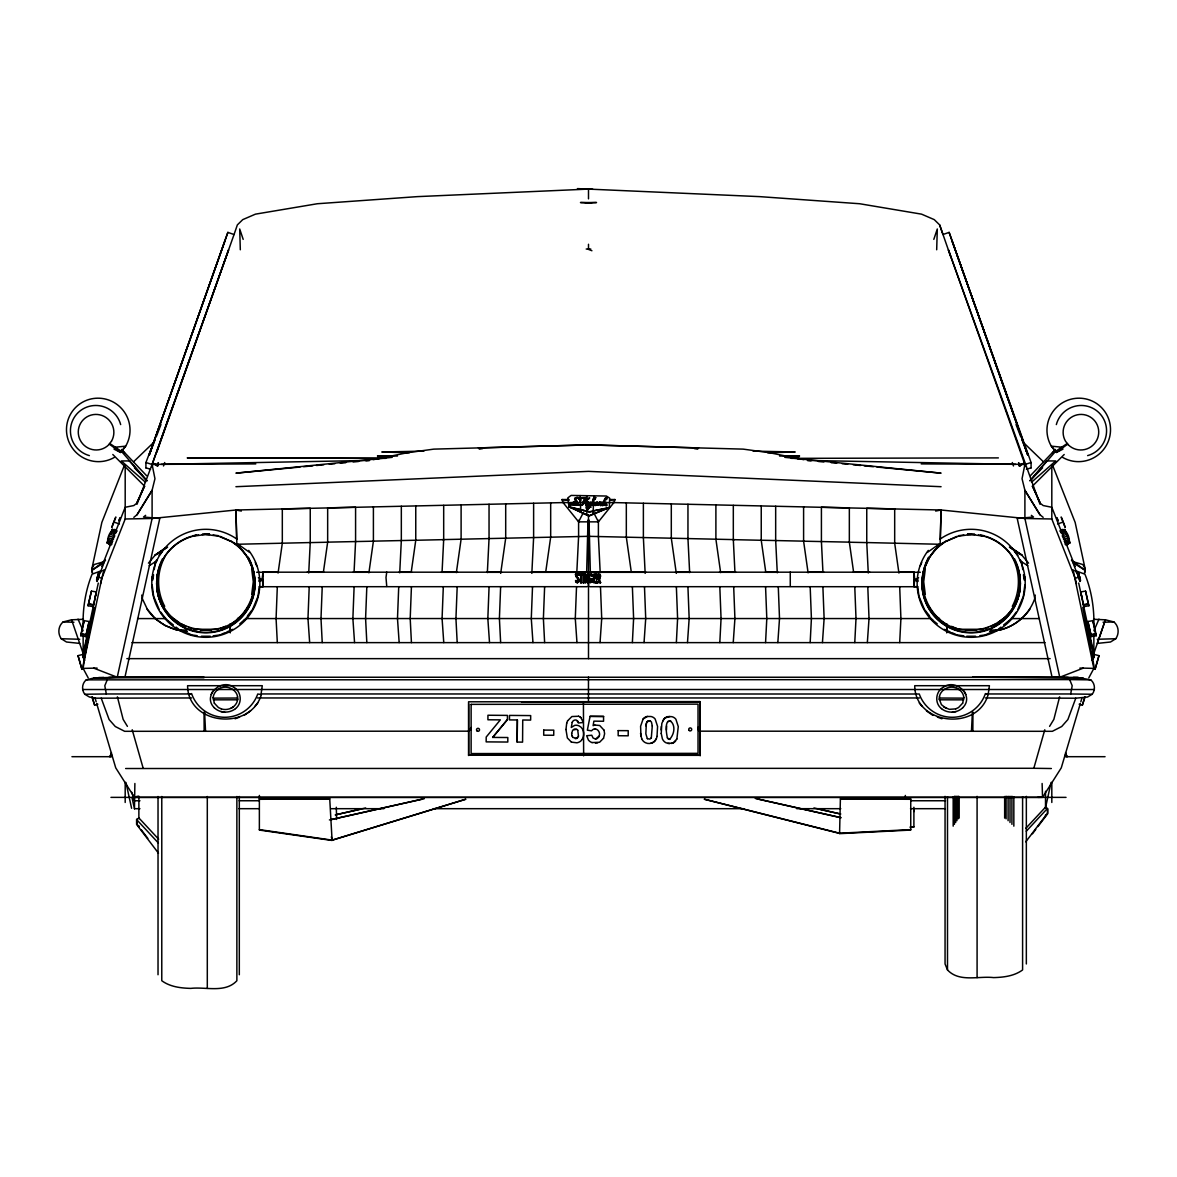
<?xml version="1.0" encoding="UTF-8"?>
<svg xmlns="http://www.w3.org/2000/svg" width="1177" height="1177" viewBox="0 0 1177 1177"><rect width="100%" height="100%" fill="white"/><g stroke="black" fill="none" stroke-linecap="round" stroke-linejoin="round"><path stroke-width="1.5" d="M230.265 632.888L230.28 624.369C252.805 611.069 261.5 580.055 248.229 557.148M468.564 755.207L468.564 701.801L699.888 701.58L700.035 755.296L468.564 755.207L700.035 755.296M468.726 755.531L468.726 703.905M588.426 577.466L588.471 572.066L588.5 586.69M699.874 754.987L699.888 701.58M946.735 631.725L946.735 624.369C924.195 611.084 915.5 580.055 928.771 557.148L926.019 563.93M588.456 701.507L588.471 677.158M972.952 712.114L972.849 731.182M1079.956 579.775L1079.942 581.482L1076.528 571.228L1079.618 578.407M103.929 569.742L100.516 583.821M507.419 719.588L507.449 715.395L487.94 715.248L487.925 719.78L500.328 719.868L486.204 737.037L486.16 741.878L507.802 742.04L507.817 737.523L492.663 737.42L507.419 719.588L492.663 737.42M517.189 742.098L517.365 719.956L509.464 719.912L509.494 715.41L530.68 715.587L530.636 720.089L522.735 720L522.573 742.143L517.174 742.069L517.38 719.986M598.24 737.758C602.462 732.991 595.842 725.326 591.501 730.829L587.352 730.181L590.074 716.337L603.58 716.44L603.551 721.251L593.899 721.148L593.09 725.694L594.812 725.061M618.19 730.593L618.175 735.728L628.194 735.802L628.224 730.667L618.205 730.623M587.132 495.694L586.823 515.158M590.104 503.285L590.207 502.035L590.677 503.285M972.393 712.114L971.466 731.182M575.524 580.555L576.289 580.555L575.641 581.997L577.333 582.924L579.158 580.982M578.393 575.259L579.158 574.965L578.393 575.259C577.627 571.448 574.508 576.642 577.775 577.951M579.57 574.832L582.468 574.141L581.409 575.126L582.453 575.126M579.555 575.126L579.57 574.141M580.644 582.777L581.423 582.497L580.644 582.777L580.644 574.832M582.468 574.141L579.555 574.435M583.101 574.141L583.836 574.141L583.101 574.141L583.101 582.777L583.851 582.497L583.101 582.777M584.969 582.497C586.19 584.366 583.836 575.788 584.954 574.141L586.882 577.304M584.969 582.777L584.954 574.141M587.47 582.777L588.206 582.497L587.47 582.777L585.705 576.083L587.455 581.129M587.47 578.893L585.705 574.141M587.455 574.141L587.455 579.172M591.678 579.305L590.677 579.584L591.678 579.305L591.678 581.556L589.927 581.276M592.414 579.216C589.191 577.701 593.37 578.804 592.414 581.556M591.678 576.2L592.414 575.906L591.148 575.067L589.912 575.656M593.399 582.144L596.283 582.777L593.502 582.674L593.399 574.494L596.253 574.141L596.239 575.126L594.135 575.126L596.239 575.126M594.135 577.539L596.253 577.539L594.135 577.539L594.135 582.085L596.283 581.791L594.135 582.085M596.253 576.833L594.135 577.127L596.253 576.833L596.253 577.833M596.253 574.141L593.385 574.788M597.269 582.777L598.004 582.497L597.269 582.777C594.768 579.628 597.739 570.065 600.505 575.862M599.314 577.216L598.004 579.378M598.004 574.832L599.637 575.067L598.004 574.832L598.004 579.673M598.858 579.82L598.004 582.777M599.887 577.804L599.402 578.966L600.226 576.995M599.784 582.777L600.564 582.497L599.784 582.777L598.858 579.525M840.393 798.859L839.569 833.654L910.748 830.065L910.748 798.859L840.393 798.859L910.748 799.301M588.014 520.072L586.661 572.287L600.682 572.611M940.305 539.316L941.07 510.009L612.128 502.55M1076.484 583.821L1075.16 578.26L1051.811 518.983L1024.902 518.483L941.07 510.009L940.129 544.274L866.758 542.553L866.758 508.258L894.682 508.905L894.682 543.2L898.934 573.067M936.686 249.774L937.289 228.985L933.817 239.372M134.884 783.485L134.458 808.879L132.133 798.138M277.316 586.69L276.08 618.572L277.316 642.598M309.213 586.69L307.977 618.572L309.654 642.598M322.233 586.69L320.997 618.558L322.233 642.598M354.115 586.69L352.879 618.558L354.557 642.598M366.827 586.69L365.591 618.558L366.827 642.598M411.435 586.69L410.199 618.558L411.435 642.598M443.758 642.598L442.081 618.543L443.317 586.69M457.191 642.598L455.94 618.543L457.191 586.69M489.073 586.69L487.837 618.558L489.514 642.598M500.637 586.676L499.401 618.558L500.637 642.598M532.519 586.676L531.283 618.558L532.96 642.598M544.627 586.676L543.391 618.558L544.627 642.598M646.335 723.208L645.849 733.845L647.35 738.685M667.403 737.95C661.062 707.936 682.572 724.032 669.669 739.391M666.462 730.049L666.623 726.032M308.727 572.978L310.242 542.553L310.242 508.258L282.318 508.905L282.318 543.2L278.066 573.067M354.071 571.948L355.586 541.508M399.724 572.758L401.328 540.537L401.328 506.242M442.081 571.86L443.685 539.64L443.685 505.345M487.352 572.566L489.043 538.551M531.842 573.346L533.622 537.536L533.622 503.256M576.818 572.331L578.598 536.521M632.373 642.598L633.609 618.528L632.373 586.676M676.363 642.598L677.599 618.528L676.363 586.676M719.809 642.598L721.06 618.543L719.809 586.69M765.565 642.598L766.801 618.543L765.565 586.69M810.173 642.598L811.409 618.543L810.173 586.69M854.767 642.598L856.003 618.543L854.767 586.69M899.684 642.598L900.92 618.543L899.684 586.69M661.239 733.492L661.812 723.458L663.813 719.118A6.944 6.93 -26.6 0 1 668.036 716.602L671.714 716.661A6.988 6.974 -26.6 0 1 675.907 719.279L678.276 726.621L676.878 739.053M661.121 729.946L661.312 726.459M191.571 697.961L96.794 698.182L89.452 697.034L84.773 694.253C81.434 689.854 81.904 683.41 86.23 679.865L93.763 678.026L204.004 677.172M569.035 506.743L588.897 516.1L609.392 507.493L589.294 511.745L569.035 506.743L588.912 515.747L609.392 507.493M565.975 729.505L566.696 723.193M580.717 512.392L580.187 495.576M593.12 510.936L609.362 507.846L609.657 498.136L606.376 496.032L571.11 495.429L567.785 497.9L569.021 507.096L589.294 511.745M592.899 514.481L594.091 495.826M939.305 699.212L939.496 696.284M963.845 697.461L962.668 703.169M570.521 504.977L569.565 504.33L571.419 503.05A12.447 12.285 2.9 0 1 575.391 502.461M573.14 502.447L575.435 502.035L571.228 502.976M579.775 504.609L577.819 505.227L581.806 505.11A2.589 2.545 2.9 0 0 583.174 504.153L583.792 502.682M578.701 498.357L578.525 499.063L579.099 498.445M583.512 503.55L584.101 501.593L587.558 498.827M585.69 504.653L584.498 501.726L586.249 503.874M584.719 499.313L585.763 497.533L582.247 497.812M585.69 504.521L587.249 507.184M587.956 502.005L588.471 502.432M589.294 504.536L588.117 504.065M594.047 504.653L591.766 504.962L592.208 503.991M594.944 498.916L594.841 499.386M593.164 504.992L594.267 504.83M597.651 503.153L595.547 504.992L596.15 502.8M598.975 504.948L597.548 505.065L598.343 502.932M599.829 502.932L599.623 502.064M600.255 502.358L602.271 502.402M601.167 505.139L601.006 503.933M599.814 503.682L601.447 502.829L600.55 504.021M603.021 505.566L603.992 503.918M604.316 503.241L603.845 503.933L604.787 502.653M604.448 504.374L604.934 505.374M606.184 503.756L604.698 503.727L605.316 504.83M606.258 499.754L606.493 499.019M606.788 505.316L605.581 505.021M600.035 642.598L601.712 618.528L600.476 586.676L777.968 586.705M644.04 642.598L645.717 618.528L644.481 586.676M687.486 642.598L689.163 618.543L687.927 586.69M733.242 642.598L734.919 618.543L733.683 586.69M777.835 642.598L779.512 618.543L778.277 586.69L917.707 586.72L919.002 596.401L924.401 609.289M822.443 642.598L824.121 618.543L822.885 586.69M867.346 642.598L869.023 618.543L867.787 586.69M1071.482 560.296L1084.811 570.095L1084.606 573.067L1085.135 568.859L1075.16 522.441L1052.473 464.944M600.432 576.539L600.505 575.568M220.246 536.418L230.412 541.082A49.213 49.184 0 0 1 230.412 626.267A49.169 49.14 0 0 1 156.703 583.674L158.145 570.786L156.673 581.747L157.497 588.147M578.481 736.199L577.73 730.196M922.43 579.687L922.003 583.674M251.701 594.473L253.29 581.732L251.701 568.991M925.299 568.991L923.71 581.732L925.299 594.473M1019.503 588.147L1020.327 581.762L1018.885 570.83L1020.327 583.674A49.169 49.14 0 0 1 946.573 626.282A49.213 49.184 0 0 1 946.588 541.096L956.754 536.418M928.771 606.361C951.855 648.939 1021.651 630.887 1020.327 581.747M913.955 586.529L914.706 579.349L913.955 572.184L263.045 572.184L263.045 586.69L259.293 586.705L257.998 596.401L252.599 609.289M152.171 585.101L153.672 596.356L159.072 609.245M152.863 579.937L153.554 574.759M154.246 569.594L155.29 561.812M83.361 655.618L84.45 647.615M571.669 733.521L572.699 730.093L576.612 729.299M582.335 739.215C584.925 734.845 583.924 728.107 578.996 725.841A7.239 7.224 -26.6 0 0 574.685 725.37L571.286 727.46L572.213 722.31M84.45 659.164L83.14 668.389L97.117 668.095M323.41 572.037L327.662 542.141L327.662 507.846M368.901 572.816L373.403 541.155L373.403 506.875M411.259 571.919L415.761 540.272L415.761 505.978M456.367 572.596L461.104 539.184L461.104 504.889M500.696 573.346L505.698 538.169L505.698 503.888M545.672 572.331L550.674 537.153L550.674 502.873M600.388 504.33L600.697 505.698M594.694 504.139L594.841 505.389M599.637 576.612L599.755 575.568M988.15 694.504L989.416 685.705L914.735 685.705C914.882 725.076 977.837 731.653 988.15 694.504L985.399 693.606A35.03 35.03 0 0 1 919.266 694.018L261.574 693.944C251.187 731.27 187.967 725.635 187.584 685.705L262.265 685.705L261 694.489L257.734 694.018A35.03 35.03 0 0 1 191.601 693.606L188.85 694.504M1034.612 598.416L1035.274 595.091M1018.649 594.488L1020.327 583.218M645.923 725.885L646.82 721.928M594.841 499.504L595.694 497.665M590.692 503.167L590.236 505.404M84.803 660.371L83.14 657.487L84.45 649.63L94.234 607.332L83.14 665.299L83.14 668.448L88.187 677.834M657.016 736.464L657.575 726.43L655.192 719.103A6.988 6.974 -26.6 0 0 651.013 716.513L647.335 716.455L643.128 719M588.471 503.138L583.174 501.976M597.636 503.285L597.298 502.358A1.574 1.56 2.9 0 0 596.15 502.917L595.797 503.3M599.77 502.917L599.784 501.961M582.895 503.682L583.527 501.034M587.455 504.08L587.411 504.977M233.487 687.074C220.776 678.143 202.194 696.004 214.332 707.774M80.713 635.712L84.185 620.676L89.099 621.515L86.333 634.624L85.627 636.566L80.713 635.712L84.185 620.676M88.054 605.743L91.438 591.104L96.352 591.943L93.674 604.654L92.954 606.596L88.054 605.743L91.438 591.104M85.627 636.566L89.099 621.515M575.509 574.773L575.641 573.876M592.296 582.1L592.414 581.276M575.126 498.886L575.803 497.989M605.89 503.653L605.817 502.814M84.45 647.63L98.294 583.071M105.518 560.296L92.189 570.095L92.394 573.067L91.865 568.859L101.84 522.441L124.527 464.944M84.45 659.208L101.84 578.26L125.189 519.042L125.189 464.959M589.162 575.656C589 573.14 593.267 573.788 592.399 576.2M100.884 571.11L104.988 560.061M108.799 677.378L117.244 677.246L152.098 518.483L152.098 490.294L154.952 478.715L152.098 464.385L228.573 249.907L152.098 464.474L145.919 462.532L150.597 450.291M606.538 502.991L606.17 503.888M606.435 503.535L606.096 502.358L604.772 502.77M1045.397 808.29L1051.061 782.484M576.274 574.773L577.318 573.523L578.393 574.626M607.052 498.857L607.023 497.591L605.831 497.65M213.169 697.475C213.655 692.267 218.142 688.177 223.174 687.339M237.68 699.197C237.004 706.803 228.206 711.246 221.32 708.892M578.407 580.982L577.333 582.218L576.289 581.114M593.605 499.328L593.076 501.49M97.382 578.407L100.472 571.228L97.058 581.482L97.044 579.775M95.131 596.886L96.352 591.943M1059.609 696.843L1053.856 719.382L1049.59 726.356M584.395 500.402L584.057 501.726L585.146 501.358M1098.98 655.648L1095.066 669.345L1098.98 655.648L1094.169 654.441L1092.697 659.282M604.625 501.064L605.213 498.783M592.237 502.27L592.811 500.107M603.845 503.933L604.625 500.931M790.282 586.411L790.253 572.066M98.118 577.348L97.735 578.569M591.693 581.276C588.721 585.587 588.765 571.316 591.678 575.656M600.226 577.274L600.432 576.244M98.074 575.009L99 574.317L98.677 575.362M96.617 580.055L98.647 572.934M97.573 576.715L97.765 578.54L99.324 573.111L97.147 580.688L97.367 579.908M97 578.701L97.235 577.936M97.294 577.686L97.191 577.981M98.956 574.435L97.941 575.421M97.411 577.304L97.044 578.554M604.301 500.048L603.095 504.374M584.38 500.519L584.734 499.195M125.63 768.522L1033.818 768.287L1044.793 729.769M98.353 576.45L98.588 575.715M98.427 576.186L99 574.347M589.324 506.301L589.912 504.153M96.558 580.217L98.677 572.861M97.382 577.407L97.75 578.51L99.251 573.361L98.427 573.743M97.279 580.246L97.485 579.525M592.252 502.152L591.192 505.492L593.296 505.374M97.382 577.363L97.117 578.231L97.956 577.936M97.662 578.893L97.956 577.848M98.25 576.789L97.485 577.054M1080.854 701.727L1081.854 698.329M1080.354 703.434L1061.271 767.86L1042.542 797.373L134.458 797.373L115.729 767.86L96.646 703.434M592.649 502.947L593.09 501.373M1079.147 704.214L1082.354 705.155L1084.87 696.71M1084.738 698.035L1082.354 705.155M587.308 507.552L586.882 506.507M593.591 499.46L593.826 498.621M582.703 504.3L582.909 503.565M986.149 693.959L1070.687 693.974L1072.188 685.735L1069.672 679.6L86.23 679.865M589.868 506.493L590.251 505.271M602.653 505.683L603.11 504.256M641.671 738.641A7.842 7.827 -26.6 0 0 645.437 742.702C650.278 745.203 656.369 741.834 657.001 736.434M1093.286 655.074L1105.424 619.808L1113.913 621.942C1118.856 626.135 1119.445 633.535 1115.752 638.743L1110.514 642.009L1097.302 643.407L1105.424 619.808L1093.507 619.279M227.867 232.384L149.111 455.146L227.867 232.384L234.046 234.517L237.357 224.895L242.742 219.628L255.438 214.155L317.349 203.739L417.32 196.633L588.5 189.1L759.68 196.633L859.651 203.739L921.562 214.155L934.258 219.628L939.643 224.895L951.045 257.586M163.5 465.989L164.706 462.532M263.045 572.184L262.294 577.598L263.045 586.529M386.747 572.066L385.997 577.48L386.747 586.411M234.046 234.517L156.776 452.233M112.006 755.207L110.005 756.679L111.462 752.603M939.467 696.284C940.864 690.002 947.691 686.235 953.841 687.324M592.796 500.225L594.076 497.621L595.694 497.783M588.824 507.684L589.324 506.184M566.711 723.222L567.564 720.81M113.713 521.985C106.872 540.537 120.937 504.418 113.713 521.985L119.377 523.971M111.491 544.716C102.517 546.334 111.212 523.809 116.876 530.856M119.348 519.954L120.025 517.777L118.73 520.94M1083.237 678.026L972.746 677.172L1077.514 677.422L1090.77 679.865C1095.096 683.41 1095.566 689.854 1092.227 694.253L1087.548 697.034L1075.778 698.196L1067.877 719.559L1061.713 726.518L1052.341 731.314L698.844 731.167M599.652 576.333L598.769 578.525M575.435 505.198L577.171 503.888M579.849 498.577L579.923 500.343M583.512 501.152L584.454 498.813M101.354 571.86L101.84 570.595M592.649 502.829L591.766 504.962M112.315 529.164L110.314 534.343M651.308 737.876L652.279 725.959M604.301 500.166L605.272 498.018M155.04 439.815L149.111 455.234L224.645 241.712M156.364 436.476L160.969 424.485M106.93 543.024L108.931 537.933L113.492 539.537M586.69 507.831L586.47 508.994L587.97 508.891M578.598 521.852L598.402 521.852L613.908 502.564L615.071 499.578L609.745 499.489M137.018 504.256L152.098 464.385L255.777 463.9M587.441 504.197L587.706 503.403M101.84 566.49L125.189 507.272L133.825 505.551L137.018 503.035M164.706 557.133C156.57 572.36 156.57 591.104 164.706 606.346M1012.294 606.346C1020.43 591.104 1020.43 572.36 1012.294 557.133M253.055 594.488C240.461 647.585 156.982 638.655 156.673 583.218M587.706 503.521L587.956 501.888M600.373 504.447L601.447 502.829M1017.928 609.245L1023.328 596.356L1024.829 585.101M600.991 504.05L601.638 502.873M920.37 565.696L921.723 562.488M110.005 756.679L111.418 753.368M603.521 738.317L604.61 733.771L604.051 730.196M1093.889 630.754L1098.98 619.131M589.294 507.787L589.883 506.375M1034.804 598.402C1029.507 614.159 1015.883 626.061 999.847 630.048M144.212 486.822L137.018 502.535L144.55 486.248M923.857 569.742L929.595 557.133M595.106 498.562L594.665 499.386M569.697 504.212L571.404 503.167A12.447 12.285 2.9 0 1 575.376 502.579L575.833 502.314M572.772 737.346L576.686 738.479L578.466 736.169M203.974 677.761L116.479 677.202L93.763 678.026M593.811 498.739L595.135 498.033M211.124 694.445L212.772 691.223M583.542 512.216L578.598 521.838L563.092 502.594L561.929 499.578L569.021 499.46M586.014 507.405L588.485 502.594L590.986 507.405M599.064 736.111L595.518 739.038L593.046 737.979L591.781 735.242L586.676 735.728L588.397 740.009A7.856 7.856 -26.6 0 0 592.09 742.599M91.865 568.859L94.145 564.533L102.855 562.003M1088.813 677.834L1093.86 668.448L1093.86 665.299L1082.766 607.332L1092.55 649.63L1093.86 657.487L1092.197 660.371M587.029 507.773L588.162 508.552M572.228 722.34L572.728 721.398A3.34 3.325 0 0 1 576.583 720.177L578.393 722.987L583.336 722.472L580.82 717.499M588.368 508.479L588.824 507.567M593.252 498.974L593.782 498.062M578.937 498.827L578.76 497.606L577.054 497.43A4.09 4.031 2.9 0 0 575.053 498.195L574.553 498.886M580.32 501.637L580.496 501.24A1.589 1.56 2.9 0 0 580.599 499.945M606.199 505.727L607.038 504.727M656.163 738.876L655 740.789A6.944 6.93 -26.6 0 1 650.778 743.32M667.786 743.423L673.112 742.996L676.849 739.024M662.666 721.06L665.02 717.97L669.875 716.469M107.328 679.6L104.812 685.735L106.313 693.974L190.851 693.959M137.018 514.805L152.098 490.294L137.018 514.746L133.825 517.336M601.962 505.389L602.462 504.683L601.403 505.051M602.344 505.08L601.02 504.933M603.507 738.288L599.549 742.275L592.075 742.569M567.579 720.839L571.89 716.543L578.598 716.249M589.294 507.67L588.338 508.847M589.898 503.771L589.294 504.668M577.966 504.918L580.452 505.286M584.439 498.945L585.543 497.665L580.776 498.665M594.871 503.83L595.591 502.873M962.683 703.155L958.519 707.568L955.665 708.892M577.054 504.197L569.712 504.094M575.627 574.155L577.318 572.831L579.025 574.052M579.04 581.6L577.333 582.63L575.524 581.114M239.799 623.81L244.742 619.47M588.5 586.455L588.426 579.216M1025.755 841.835L1047.398 813.336L1047.398 808.511L1026.27 831.227M1032.45 833.787L1035.745 829.461M1037.923 826.578L1047.78 813.616L1047.78 808.79L1045.514 807.157L1025.726 828.417M930.536 555.912L936.98 547.643M698.035 729.711L698.123 729.608A2.398 2.398 0 0 0 698.123 727.209L698.123 727.209M962.668 707.774C974.85 696.034 956.195 678.158 943.513 687.074M601.212 503.521L602.286 502.27M121.481 451.482L125.777 445.995A31.867 31.617 41.5 0 0 103.753 398.709A31.867 31.617 41.5 0 0 66.971 435.21A31.867 31.617 41.5 0 0 114.14 457.515M247.464 615.924L252.055 609.995M592.311 581.806L590.177 582.821L589.177 581.276M159.925 554.647L162.529 551.307M586.352 508.376L586.926 507.552M646.835 721.957L650.028 720.707M651.293 737.847L649.866 739.127L647.335 738.656M667.536 722.104L668.183 721.28M1031.332 479.422L1046.75 460.943L1055.71 460.943L1031.552 482.202M589.28 575.126L591.442 574.391L592.399 575.656M582.321 739.185L581.276 740.554A7.915 7.901 -26.6 0 1 576.877 742.805L571.419 742.128M938.878 545.348L940.129 544.627L939.011 545.466M597.166 504.168L596.43 504.962M148.42 563.15L155.114 555.206L166.854 547.511M254.806 706.48L257.778 702.963M994.712 630.769C1008.91 629.254 1021.827 620.853 1029.89 609.2M1052.356 453.071L1054.666 450.394M83.493 619.279L71.576 619.808L63.087 621.942C58.144 626.135 57.555 633.535 61.248 638.743L66.486 642.009L79.698 643.407M586.808 499.607L585.808 500.784M1029.949 480.702L1055.548 451.38L1067.245 443.464M122.658 450.026L121.452 451.38L147.051 480.702M589 508.126L587.97 509.008M235.488 708.628C242.697 703.169 241.373 691.193 233.458 687.059M1030.463 475.64L1055.386 449.452M584.792 498.445L585.543 497.783M1030.052 480.746L1042.616 467.784M153.334 442.758L133.825 461.546M598.975 504.815L597.166 505.036M1032.288 486.307L1064.199 454.499M595.165 503.403L596.033 502.55A2.531 2.501 2.9 0 1 597.445 502.285L598.284 502.741M569.609 503.918L570.477 503.167M587.352 499.975L589.147 498.386M586.911 507.684L586.543 506.625M574.744 498.607L575.053 498.327A4.09 4.031 2.9 0 1 577.054 497.547L578.76 497.724M937.319 546.363L937.907 545.922M587.367 499.857L585.087 501.637M579.834 498.71L580.673 498.077M939.114 545.878L942.968 542.7M927.373 552.41L938.937 544.245M1054.342 450.026L1055.548 451.38L1051.37 446.157L1061.36 447.172L1062.919 449.173L1056.387 452.468L1059.109 450.232M580.335 501.52L579.923 500.225M254.438 589.147A49.228 49.228 0 0 1 240.594 616.601L237.489 618.94L240.417 616.557M589.412 504.668L587.853 505.257M605.699 498.018L606.538 497.959M998.17 629.327L1000.906 627.135M1003.628 624.958L1009.101 620.603M145.654 515.335L143.52 517.012L159.778 518.483L124.983 676.996L117.244 677.246L93.719 668.124M1056.387 452.468L1067.73 444.082M237.489 618.925L240.549 616.542M587.882 499.489L589.736 497.974L588.235 498.415M997.802 622.692L1002.672 618.94M471.124 727.518L470.962 727.651A1.795 1.795 0 0 0 470.962 730.181L471.124 730.314M577.745 737.626L575.376 738.715M943.542 687.059C935.597 691.179 934.258 703.169 941.512 708.628M962.698 707.76C957.078 713.247 947.559 713.615 941.482 708.642M1003.893 617.999L1005.746 616.557A49.243 49.243 0 0 0 1014.442 558.751M582.571 504.389L581.173 504.786M586.529 500.593L584.498 501.858M596.621 505.036L594.679 504.992M158.483 853.207L136.591 824.4L136.591 819.575L138.871 817.941L158.645 839.201M996.595 623.633L991.181 626.193M165.104 548.085L154.923 555.191L167.605 547.143M244.11 715.395L250.554 710.893M604.684 503.094L605.802 502.932M149.229 565.71L156.982 560.723M576.009 573.626L578.628 573.567M235.518 708.642C229.427 713.542 219.922 713.262 214.302 707.76M92.189 570.095L103.914 562.753M217.436 689.84L220.128 688.236M230.736 708.436L233.429 706.847M569.933 503.594L571.228 502.844M1019.253 465.857L1023.872 463.179L1019.002 465.739M601.962 505.271L600.491 505.419M591.972 582.247L589.294 581.806M647.497 721.133L648.277 720.692M101.84 570.551L92.071 574.199C85.465 590.486 82.611 608.715 83.14 626.355M588.971 505.036L588.176 505.316M918.075 581.453L913.955 580.055L918.604 577.804M597.357 574.553L600.167 574.803M220.025 628.636L225.425 626.37M996.581 630.004L985.149 634.933L979.852 635.668M221.188 634.359L225.293 632.593M226.808 631.946L232.84 629.342M985.355 628.636L988.268 627.415M946.588 541.082L958.446 536.168L971.172 534.49L983.884 536.168A49.199 49.169 0 0 1 1020.312 583.674M117.244 677.246L1059.756 677.246L1083.281 668.124L1093.86 668.389L1073.071 569.742M235.106 718.794L239.608 717.102M1060.124 530.856C1065.803 523.794 1074.469 546.349 1065.509 544.716M1060.212 531.107L1064.773 529.385L1070.07 543.024M1060.492 531.754L1065.053 530.062M1060.918 532.843L1065.479 531.151M1062.993 533.711L1066.024 532.578M1062.125 535.947L1066.686 534.255M1062.816 537.742L1067.377 536.035M1063.508 539.537L1068.069 537.845M1064.155 541.214L1068.716 539.507M1064.714 542.656L1069.275 540.964M1065.141 543.759L1069.702 542.067M1065.406 544.495L1069.967 542.774M379.774 458.353L187.217 457.897L385.688 458.353M575.788 498.121L578.334 497.989M1057.623 523.971L1063.287 521.985C1070.128 540.537 1056.063 504.418 1063.287 521.985M942.954 234.517L949.133 232.384L1027.889 455.146L1021.96 439.815M258.925 581.453L263.045 580.055L258.396 577.804M576.171 505.051L577.245 504.58A1.501 1.471 2.9 0 0 577.863 503.388L577.76 502.667M957.225 255.453L1031.081 462.532L1024.902 464.474L948.427 249.907L1039.982 504.256M1026.447 469.285L1031.081 467.813M332.091 840.246L465.886 799.198L332.091 840.128L259.367 829.608M1079.309 576.259C1080.177 583.365 1075.601 570.786 1078.485 573.39M1079.338 578.893C1074.822 559.384 1084.62 595.106 1078.426 573.228M1078.603 573.817L1078.309 575.303L1077.823 573.582M1078.264 575.229L1078.044 574.435L1078.941 575.053M1078.706 574.244L1078.838 574.67M1079.412 576.598L1079.221 578.466L1078.779 576.98M1078.868 577.274L1078.794 574.553M1078.353 575.524L1079.53 577.083M1079.28 578.672L1079.427 576.73M1079.044 577.936C1080.692 576.789 1079.368 579.275 1078.971 577.657M1079.118 578.172L1079.942 578.481M1075.16 578.26L1078.618 577.333L1078.618 574.347M78.02 655.648L81.934 669.345L78.02 655.648L82.831 654.441L84.303 659.282M92.262 698.035L94.646 705.155L97.853 704.214M156.688 583.674A49.199 49.169 0 0 1 193.102 536.153L196.294 534.917M581.158 505.374L581.791 505.227A2.589 2.545 2.9 0 0 583.189 504.036M360.309 809.261L335.224 814.911L365.679 807.966M331.193 819.648L422.572 799.095M329.413 819.942L424.353 798.653M965.89 630.239L976.439 630.239M589.28 512.113L591.825 511.568M595.503 739.009L596.989 738.685M373.168 459.707L407.301 452.748L433.813 449.128L588.5 444.906L743.187 449.128L769.699 452.748L803.832 459.707M573.846 729.269L575.215 728.99M581.379 497.989L583.233 497.577M935.656 511.053L941.07 510.009M955.68 708.892L949.309 709.348L943.571 706.847M581.615 498.121L583.159 497.842M479.274 449.158L482.761 448.54M1080.648 591.943L1085.562 591.104L1088.946 605.743L1084.046 606.596L1080.648 591.943L1081.869 596.886M1083.326 604.654L1088.239 603.801L1088.946 605.743M1083.458 605.022L1088.372 604.169M1087.901 621.515L1092.815 620.676L1095.169 630.21L1096.287 635.712L1091.373 636.566L1087.901 621.515L1091.373 636.566M1090.667 634.624L1095.566 633.77L1096.287 635.712M1090.799 634.991L1095.699 634.138M952.311 712.188L956.151 711.555M979.941 629.769L983.707 629.283M210.256 636.242L201.429 636.242M213.199 635.845L219.805 634.947M975.571 636.242L966.744 636.242M604.949 505.257L606.199 505.61M193.116 535.712L198.56 534.991M202.194 534.52L209.477 534.093M193.116 536.168L205.828 534.49L218.554 536.168L230.412 541.082M958.446 535.712L963.889 534.991M967.523 534.52L974.806 534.52M594.694 497.371L595.547 497.547M211.11 630.239L200.561 630.239M990.298 631.21L1000.038 630.033M595.9 505.463L595.121 505.433M594.797 725.032L599.711 725.503L604.066 730.226M609.76 500.181L615.071 499.578M989.754 631.225L992.579 630.916M594.385 729.034L595.459 728.916M588.941 504.712L588.147 504.683M592.811 189.291L577.421 188.614M392.25 457.338L235.93 473.154L300.003 467.048M564.872 502.55L235.93 510.009L152.098 518.483L125.189 518.983M303.666 466.71L312.817 465.842M316.481 465.489L323.807 464.783M329.295 464.268L334.798 463.738M340.285 463.223L345.773 462.693M353.1 462.002L358.588 461.472M365.915 460.781L369.578 460.428L161.205 464.356M595.43 743.114L597.622 742.908M576.509 497.871L577.333 497.797M573.552 505.286L575.45 505.065M229.574 624.354L230.412 624.369L230.412 626.267M910.248 826.901L913.896 826.71M910.248 827.343L913.896 827.166L913.896 807.26M910.748 829.608L839.569 833.213L704.229 799.198L839.569 833.434M230.28 624.369L230.265 631.725M223.159 687.324C229.294 686.265 236.165 689.987 237.533 696.284M235.93 486.704L588.5 471.374L941.07 486.704M581.938 504.639L580.496 504.771M585.366 202.959L596.533 202.532L580.467 202.532L591.634 202.959M578.981 504.756L580.511 504.639M767.728 452.762L795.166 451.997L753.103 451.115M1103.055 622.236L1113.913 621.942M1097.258 639.258L1115.752 638.743M193.293 629.283L218.422 629.283M1037.908 797.344L1042.542 797.241M327.662 507.875L355.586 507.213L355.586 541.523M241.344 511.053L235.93 510.009L236.871 544.274L310.242 542.553M310.89 542.597L327.368 542.229M327.662 542.141L373.124 541.199M373.403 541.155L415.216 540.243M442.684 539.625L589.442 536.3L590.339 572.287L576.318 572.611M415.761 540.272L443.685 539.64M423.897 451.115L381.834 451.997L409.272 452.762M784.897 456.323L799.58 456.014L779.557 456.029M162.558 558.751A49.243 49.243 0 0 0 171.254 616.557L173.107 617.999M947.426 624.354L946.588 624.369L946.588 626.267M958.578 629.283L983.457 629.283M98.662 677.525L103.723 677.452M574.567 505.154L569.756 504.536L572.522 504.506M967.523 534.093L971.172 534.49M82.581 689.516L1094.419 689.516M84.773 694.253L106.313 693.974M157.556 464.385L152.098 464.444L152.098 466.798M258.719 580.07L263.045 580.055M177.389 630.048L186.393 630.019M946.72 624.369L946.735 632.888M213.214 698.138L237.636 698.035M590.795 249.038L586.205 249.038M213.302 699.844L237.563 699.815M478.392 447.922L588.632 444.906L698.608 447.922M397.443 456.029L377.42 456.014L392.103 456.323M378.155 457.897L381.834 457.897M795.166 457.897L798.845 457.897M998.376 457.897L791.312 458.353M129.794 460.928L121.29 460.943L145.448 482.202M563.092 502.564L613.908 502.564M202.547 534.196L209.123 534.196M974.453 534.196L967.877 534.196M256.66 572.272L277.728 572.272M920.34 572.272L899.272 572.272M307.094 572.272L323.616 572.272M352.968 572.287L369.49 572.287M398.856 572.302L411.7 572.302M441.066 572.302L457.573 572.302M486.94 572.316L501.623 572.316M530.989 572.316L646.011 572.316M675.377 572.316L690.06 572.316M719.427 572.302L735.934 572.302M765.3 572.302L778.144 572.302M807.51 572.287L824.032 572.287M853.384 572.272L869.906 572.272M584.954 574.435L585.69 574.435M152.421 577.995L153.216 577.995M1023.784 577.995L1024.578 577.995M259.293 586.72L398.723 586.69L397.488 618.558L399.165 642.598M399.032 586.705L576.524 586.676L575.288 618.558L576.965 642.598M576.789 586.705L600.211 586.705M137.577 618.587L164.721 618.587M1012.279 618.587L1039.423 618.587M246.993 618.572L442.081 618.543M442.773 618.558L455.587 618.558M455.94 618.543L721.06 618.543M721.413 618.558L734.227 618.558M734.919 618.543L930.007 618.572M131.942 642.627L1045.058 642.627M126.866 658.649L1050.134 658.649M257.513 697.961L919.487 697.961M985.429 697.961L1075.778 698.196M521.529 702.066L700.035 701.889M468.961 731.167L124.659 731.314L115.287 726.518L109.123 719.559L101.222 698.196M71.944 756.693L111.815 756.693M1065.185 756.693L1105.056 756.693M110.962 797.373L1066.038 797.373M259.367 798.859L329.737 798.859L332.091 840.466L259.367 830.065L259.367 795.431M259.367 799.301L329.737 798.859M139.96 800.757L134.443 800.757L131.765 792.283M239.166 800.757L259.367 800.757M910.807 800.757L945.572 800.757M134.443 808.687L139.945 808.687M238.99 808.687L259.161 808.687M330.722 808.687L383.923 808.687M433.46 808.687L743.54 808.687M796.741 808.687L840.775 808.687M910.498 808.687L945.352 808.687M921.223 463.9L1024.902 464.341L1024.902 466.798M917.707 586.705L913.955 586.69L913.955 572.184M990.607 630.019L999.611 630.048M939.437 699.815L963.698 699.844M129.323 460.943L145.668 479.422M913.955 580.055L918.281 580.07M939.364 698.035L963.786 698.138M574.759 504.668L577.245 504.462A1.501 1.471 2.9 0 0 577.863 503.256M590.089 716.366L603.595 716.469M1015.795 464.356L807.422 460.428L811.085 460.781M1019.444 464.385L1024.902 464.444L1022.048 478.715L1024.902 490.294L1024.902 518.483L1059.756 677.246L1068.201 677.378M1079.883 668.095L1083.281 668.124M1069.672 679.6L1090.77 679.865M1070.687 693.974L1092.227 694.253M1033.818 768.287L1051.37 768.522M1073.277 677.452L1078.338 677.525M849.338 507.875L821.414 507.213L821.414 541.523M587.558 536.3L734.316 539.625M761.784 540.243L803.597 541.155L808.099 572.816M803.876 541.199L849.338 542.141L853.59 572.037M849.632 542.229L866.11 542.597M733.315 505.345L733.315 539.654L761.239 540.272L765.741 571.919M134.458 797.241L139.092 797.344M63.087 621.942L73.945 622.236M61.248 638.743L79.742 639.258M147.11 609.2C153.966 619.735 165.118 626.738 177.153 630.048M1059.756 677.246L1052.017 676.996L1017.222 518.483L1033.48 517.012L1031.346 515.335M818.412 461.472L823.9 462.002M831.227 462.693L836.715 463.223M842.202 463.738L847.705 464.268M853.193 464.783L860.519 465.489M864.183 465.842L873.334 466.71M876.997 467.048L941.07 473.154L784.75 457.338M669.654 743.643L666.138 742.849A7.842 7.827 -26.6 0 1 662.386 738.832L661.224 733.462M561.929 499.578L569.021 500.387M184.421 630.916L187.246 631.225M136.973 796.27L138.871 796.491M154.923 618.455L165.104 625.575L176.962 630.048L186.702 631.21M978.44 534.991L983.884 536.168M209.477 534.52L205.828 534.49M213.111 534.991L218.554 535.712M176.962 630.048L182.288 630.769M957.195 634.947L963.801 635.845M193.543 629.283L197.059 629.769M197.147 635.668L191.851 634.933L180.419 630.004M1074.145 562.003L1082.855 564.533L1085.135 568.859M220.849 711.555L224.689 712.188M88.761 603.801L93.674 604.654M88.628 604.169L93.542 605.022M81.434 633.77L86.333 634.624M81.301 634.138L86.201 634.991M667.388 737.92L669.684 739.421M669.845 720.707L670.713 720.854M694.239 448.54L697.726 449.158M813.925 807.966L840.79 813.998M755.237 798.418L841.217 817.691M819.295 809.261L838.995 813.704M757.017 798.859L839.436 817.397M980.706 534.917L983.884 535.712M101.84 578.26L98.382 577.333L98.382 574.347M953.826 687.339C958.872 688.162 963.36 692.238 963.831 697.475M145.919 467.813L150.553 469.285M797.226 458.353L798.609 458.853M112.227 529.385L116.788 531.107M111.947 530.062L116.508 531.754M111.521 531.151L116.082 532.843M110.976 532.578L114.007 533.711M110.314 534.255L114.875 535.947M109.623 536.035L114.184 537.742M108.284 539.507L112.845 541.214M107.725 540.964L112.286 542.656M107.298 542.067L111.859 543.759M107.033 542.774L111.594 544.495M1009.395 547.143L1022.077 555.191L1011.896 548.099M937.392 717.102L941.894 718.794M1010.146 547.511L1021.886 555.206L1028.58 563.15M591.913 250.745L588.5 249.406L588.5 244.272M951.575 626.37L956.975 628.636M185.819 626.193L180.405 623.633M188.732 627.415L191.645 628.636M951.707 632.593L955.812 634.359M944.16 629.342L950.192 631.946M578.584 716.219L579.79 716.778M221.335 708.892L218.451 707.568L214.317 703.155M237.989 545.466L236.871 544.627L238.122 545.348M117.891 450.232L120.613 452.468L114.081 449.173L115.64 447.172L125.63 446.157L121.452 451.38L109.755 443.464M238.063 544.245L249.627 552.41M157.998 465.739L153.128 463.179L157.747 465.857M1075.16 570.551L1084.929 574.199C1091.535 590.486 1094.389 608.715 1093.86 626.355M668.036 738.803L668.801 739.244M650.013 720.677L651.44 722.045L652.293 725.988M956.872 688.236L959.564 689.84M946.279 708.436L941.423 704.67L939.32 699.197M1073.086 562.753L1084.811 570.095M571.433 742.157L567.358 737.935L565.96 729.475M1020.018 560.723L1027.771 565.71M926.446 710.893L932.89 715.395M109.27 444.082L120.613 452.468M579.775 716.749L580.835 717.529M1064.994 755.207L1066.995 756.679L1065.538 752.603M922.562 589.147A49.228 49.228 0 0 0 936.406 616.601L939.511 618.94L936.583 616.557M174.328 618.94L179.198 622.692M936.451 616.542L939.511 618.925M239.093 545.922L239.681 546.363M1043.175 461.546L1023.666 442.758M1039.982 503.035L1043.175 505.551L1051.811 507.272L1075.16 566.49M1039.982 514.805L1024.902 490.294L1039.982 514.746L1043.175 517.336M928.315 615.1A54.039 54.024 0 0 0 932.978 620.411L937.201 623.81M167.899 620.603L173.372 624.958M176.094 627.135L178.83 629.327M576.598 729.269L577.745 730.226M234.032 542.7L237.886 545.878M945.057 796.358L945.057 963.963L947.5 969.951C959.24 982.589 978.617 975.836 993.579 977.601C1003.672 977.337 1014.221 976.086 1022.592 969.951L1022.592 796.711M112.801 454.499L144.712 486.307M240.02 547.643L246.464 555.912M134.384 467.784L146.948 480.746M121.614 449.452L146.536 475.64M136.591 819.575L158.409 843.026M247.405 557.133L253.143 569.742M576.818 501.225L575.95 500.048L577.407 502.079M575.538 500.681L576.642 502.152M122.334 450.394L124.644 453.071M594.9 497.488L595.165 498.312M919.222 702.963L922.194 706.48M155.114 618.469L147.302 609.2L142.196 598.402M575.95 500.166L575.185 498.974M574.759 499.681L575.524 500.799M1014.471 551.307L1017.075 554.647M578.378 578.716L576.377 575.332M924.945 609.995L929.536 615.924M1055.519 451.482L1051.223 445.995A31.867 31.617 -41.5 0 1 1073.247 398.709A31.867 31.617 -41.5 0 1 1110.029 435.21A31.867 31.617 -41.5 0 1 1062.86 457.515M139.136 826.975L136.973 824.121L136.973 819.295M141.299 829.814L147.802 838.362M932.258 619.47L932.978 620.441M577.951 579.496L575.627 575.479M577.466 720.736L578.069 721.663M578.378 578.422L579.055 580.232M127.41 726.356L123.144 719.382L117.391 696.843M576.642 502.035L577.201 503.653M1072.012 560.061L1076.116 571.11M964.228 691.223L965.876 694.445M571.919 735.699L572.787 737.376M593.458 512.216L598.402 521.838M583.424 702.007L583.645 755.855M577.407 501.946L577.745 502.8M584.837 502.299L585.219 503.109M588.309 501.946L588.529 502.785M1032.45 486.248L1039.982 502.535L1032.788 486.822M78.02 619.131L83.111 630.754M1065.582 753.368L1066.995 756.679M255.277 562.488L256.63 565.696M1058.27 520.94L1056.975 517.777L1057.652 519.954M1016.031 424.485L1020.636 436.476M577.951 579.216L578.29 580.364M575.98 576.686L575.509 574.479M1075.16 570.595L1075.646 571.86M1078.426 575.788L1077.764 573.42M214.332 703.169L213.155 697.461M954.827 248.715L949.133 232.384M1012.294 462.532L1013.5 465.989M939.643 224.895L942.497 233.164M71.576 619.808L83.714 655.074M578.746 579.025L579.158 581.276M243.183 239.372L239.711 228.985L240.314 249.774M640.523 733.315L641.686 738.67M599.417 578.672L600.564 582.777M92.13 696.71L94.646 705.155M1078.309 572.816L1078.529 573.567M95.146 698.329L96.146 701.727M1078.515 573.523L1079.986 578.687M132.207 729.769L143.182 768.287M586.867 506.625L586.249 503.741M599.637 575.067L599.755 575.862M331.34 836.832L332.091 840.128M579.025 573.758L579.143 574.626M125.939 782.484L131.603 808.29M1078.706 583.071L1092.55 647.63M1092.815 620.676L1095.566 633.77M1085.562 591.104L1088.239 603.801M141.726 595.091L142.388 598.416M720.633 572.596L715.896 539.184L715.896 504.889M676.304 573.346L671.302 538.169L671.302 503.888M631.328 572.331L626.326 537.153L626.326 502.873M640.965 736.302L640.597 726.283L643.113 718.97A6.944 6.93 -26.6 0 1 647.335 716.455M1092.55 647.615L1093.639 655.618M1021.71 561.812L1022.754 569.594M1023.446 574.759L1024.137 579.937M156.673 581.747L158.351 594.488M578.29 580.084L577.76 581.835L576.289 580.555M571.654 733.492L571.934 735.728M580.511 499.151L580.585 500.063M254.57 579.687L254.997 583.674M205.534 731.182L204.607 712.114M237.504 696.284L237.695 699.212M866.758 542.553L868.273 572.978M821.414 541.508L822.929 571.948M777.276 572.758L775.672 540.537L775.672 506.242M733.315 539.64L734.919 571.86M687.957 538.551L689.648 572.566M645.158 573.346L643.378 537.536L643.378 503.256M598.402 536.521L600.182 572.331M1042.116 783.485L1042.542 797.373M588.986 520.072L589.442 536.3M235.93 510.009L236.695 539.316M336.313 807.245L336.607 819.472M204.151 731.182L204.048 712.114M596.283 581.791L596.283 582.777M594.135 574.832L594.135 577.127M590.692 578.569L590.677 579.584M589.177 575.362L589.177 581.556M588.191 574.141L588.191 582.777M585.705 576.083L585.705 582.777M583.836 574.141L583.836 582.777M581.409 574.832L581.423 582.777M579.158 574.347L579.158 575.259M1093.86 635.139L1093.86 652.72M1093.86 656.678L1093.86 657.487M1051.811 464.959L1051.811 519.042M1051.811 782.322L1051.811 802.464M1045.514 791.282L1045.514 807.937M1045.514 814.999L1045.514 816.029M1031.081 462.561L1031.081 468.005M1026.344 796.358L1026.344 963.963M1013.838 796.741L1013.838 826.151M1011.926 796.24L1011.926 824.341M1010.013 796.226L1010.013 822.517M1008.086 796.211L1008.086 820.707M1006.085 796.167L1006.085 818.824M1004.658 796.505L1004.658 818.089M977.087 796.343L977.087 977.601M959.167 796.505L959.167 818.089M958.225 796.167L958.225 818.824M956.93 796.211L956.93 820.707M955.68 796.226L955.68 822.517M954.429 796.24L954.429 824.341M953.179 796.741L953.179 826.151M947.5 796.711L947.5 969.951M914.161 808.687L914.161 811.542M905.319 795.431L905.319 799.301M849.338 507.846L849.338 542.156M803.597 506.875L803.597 541.185M761.239 505.978L761.239 540.287M700.256 752.765L700.256 755.752M687.957 504.256L687.957 538.58M598.402 520.278L598.402 536.55M588.5 189.1L588.5 198.854M588.485 502.594L588.515 507.831M588.485 514.835L588.5 572.331M588.5 588.309L588.5 658.62M578.598 520.278L578.598 536.55M489.043 504.256L489.043 538.58M239.314 796.491L239.314 974.747M236.871 796.491L236.871 980.735C225.131 993.373 205.754 986.62 190.792 988.386C180.714 988.121 170.165 986.87 161.779 980.735L161.779 796.491M207.299 796.491L207.299 988.386M158.027 796.491L158.027 974.747M145.919 462.561L145.919 468.005M138.871 796.255L138.871 818.721M138.871 825.783L138.871 826.813M125.189 782.322L125.189 802.464M83.14 635.139L83.14 652.72M83.14 656.678L83.14 657.487M675.701 740.936A6.944 6.93 -26.6 0 1 671.464 743.467M1056.328 424.588A25.644 25.438 -41.5 0 1 1099.083 412.818A25.644 25.438 -41.5 0 1 1087.622 455.617M922.135 585.469A49.228 49.228 0 0 1 922.003 581.806M936.406 548.467A49.213 49.184 0 0 0 946.588 625.811A49.169 49.14 0 0 0 1014.618 560.326M937.716 547.202A49.213 49.184 0 0 1 946.588 540.655M939.717 539.39A54.039 53.995 0 0 1 1024.167 572.802A54.039 53.995 0 0 1 958.872 635.889A54.039 53.995 0 0 1 928.315 550.409M1016.089 612.217A54.039 54.024 0 0 1 1009.351 620.411M1015.074 550.704A54.039 54.024 0 0 1 1017.943 555.147M1020.371 559.855A54.039 54.024 0 0 1 1022.327 564.813M1024.932 576.892A54.039 54.024 0 0 1 1025.167 580.423M985.649 536.329A49.169 49.14 0 0 1 1013.735 558.722M89.378 455.617A25.644 25.438 41.5 0 1 77.917 412.818A25.644 25.438 41.5 0 1 120.672 424.588M254.997 581.806A49.228 49.228 0 0 1 254.865 585.469M240.594 548.467A49.213 49.184 0 0 1 230.412 625.811A49.169 49.14 0 0 1 162.382 560.326M230.412 540.655A49.213 49.184 0 0 1 239.284 547.202M248.685 550.409A54.039 53.995 0 0 1 218.128 635.889A54.039 53.995 0 0 1 152.833 572.802A54.039 53.995 0 0 1 237.283 539.39M248.685 615.1A54.039 54.024 0 0 1 244.022 620.411M167.649 620.411A54.039 54.024 0 0 1 160.911 612.217M151.833 580.423A54.039 54.024 0 0 1 152.068 576.892M154.673 564.813A54.039 54.024 0 0 1 156.629 559.855M159.057 555.147A54.039 54.024 0 0 1 161.926 550.704M163.265 558.722A49.169 49.14 0 0 1 191.351 536.329M471.124 704.361L471.124 753.574L698.035 753.354L698.035 704.14L471.124 704.361M543.73 730.064L543.715 735.198L553.734 735.272L553.764 730.137L543.745 730.093M158.306 462.649L157.071 466.092L158.424 462.679M111.491 441.213L108.667 444.862A17.861 17.729 41.5 0 1 79.345 438.153A17.861 17.729 41.5 0 1 97.617 414.495A17.861 17.729 41.5 0 1 111.491 441.198M1068.333 444.862L1065.509 441.213A17.861 17.729 -41.5 0 1 1079.383 414.495A17.861 17.729 -41.5 0 1 1097.655 438.153A17.861 17.729 -41.5 0 1 1068.333 444.862M1019.885 466.107L1018.576 462.679L1019.929 466.092M1027.889 455.146L952.355 241.712L1027.889 455.234M1079.853 580.688L1079.603 579.805L1079.839 580.644M689.178 730.476A1.486 1.486 0 0 0 691.664 729.799A1.486 1.486 0 0 0 689.84 727.975A1.486 1.486 0 0 0 689.178 730.476M476.965 730.858A1.486 1.486 0 0 0 479.466 730.196A1.486 1.486 0 0 0 477.627 728.372A1.486 1.486 0 0 0 476.965 730.858"/></g></svg>
